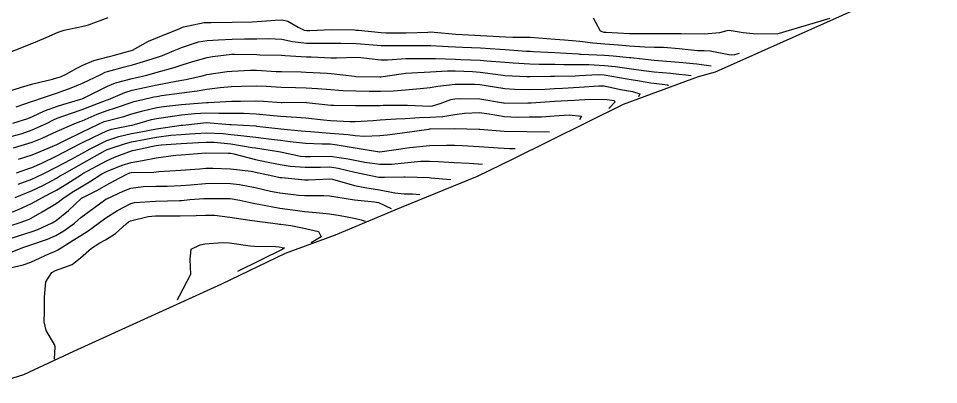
# Model space of a CAD drawing. Header units: metres. Extents: x 307586 to 320046, y 7427249 to 7434250.
# Drawn here: x 315099.5 to 315173.6, y 7431880 to 7431909.6 of the extents above; entities that cross this region are included whole.
import ezdxf

# ---------------------------------------------------------------- set-up
doc = ezdxf.new("R2010")
doc.units = ezdxf.units.M
doc.header["$MEASUREMENT"] = 0
for name, color, linetype in [('Area', 45, 'Continuous'), ('Curvas de Nivel 1m', 11, 'Continuous'), ('Curvas de Nivel 5m', 15, 'Continuous')]:
    doc.layers.add(name, color=color, linetype=linetype)

msp = doc.modelspace()

# ---------------------------------------------------------------- linework, layer by layer
at = {"layer": 'Area'}
msp.add_polyline3d([(315173.626, 7431913.3, 739.32), (315162.867, 7431908.459, 732.758), (315155.64, 7431905.235, 746.996), (315154.259, 7431904.859, 732.934), (315148.224, 7431902.614, 735.508), (315139.342, 7431898.203, 740.27), (315136.464, 7431896.832, 747.318), (315130.343, 7431894.318, 742.807), (315125.051, 7431892.078, 745.877), (315121.017, 7431890.599, 747.187), (315115.887, 7431888.146, 749.239), (315103.973, 7431882.7, 748.139), (315099.955, 7431880.818, 747.906), (315097.416, 7431880.04, 747.596)], dxfattribs=at)
at = {"layer": 'Curvas de Nivel 1m', "flags": 128}
for points, elevation in [([(315098.688, 7431903.673), (315099.781, 7431904.03), (315100.695, 7431904.28), (315102.266, 7431904.654), (315102.7, 7431904.79), (315102.914, 7431904.865), (315103.382, 7431905.073), (315104.229, 7431905.546), (315104.714, 7431905.782), (315105.607, 7431906.159), (315106.725, 7431906.478), (315107.17, 7431906.582), (315108.733, 7431907.01), (315110.017, 7431907.72), (315110.743, 7431908.027), (315112.538, 7431908.751), (315112.752, 7431908.846), (315112.839, 7431908.872), (315113.239, 7431908.955), (315114.478, 7431909.221), (315114.756, 7431909.243), (315115.062, 7431909.241), (315116.756, 7431909.251), (315118.352, 7431909.299), (315118.757, 7431909.321), (315120.206, 7431909.428), (315120.759, 7431909.439), (315121.234, 7431909.339), (315122.07, 7431908.85), (315122.531, 7431908.624), (315122.75, 7431908.587), (315122.999, 7431908.589), (315124.751, 7431908.678), (315126.593, 7431908.634), (315126.751, 7431908.627), (315126.929, 7431908.611), (315128.749, 7431908.422), (315129.116, 7431908.4), (315130.749, 7431908.388), (315132.49, 7431908.464), (315132.75, 7431908.471), (315133.017, 7431908.451), (315134.749, 7431908.294), (315136.278, 7431908.207), (315136.748, 7431908.185), (315137.252, 7431908.161), (315138.747, 7431908.069), (315139.333, 7431908.058), (315140.747, 7431908.054), (315142.079, 7431907.943), (315142.746, 7431907.884), (315143.496, 7431907.842), (315144.744, 7431907.729), (315145.782, 7431907.603), (315146.743, 7431907.513), (315147.845, 7431907.436), (315148.741, 7431907.363), (315149.982, 7431907.276), (315150.74, 7431907.254), (315151.476, 7431907.234), (315152.739, 7431907.126), (315154.214, 7431906.989), (315154.738, 7431906.979), (315155.241, 7431906.956), (315156.735, 7431906.666), (315156.943, 7431906.636), (315157.216, 7431906.666), (315157.603, 7431906.77)], 734), ([(315098.966, 7431906.891), (315099.554, 7431907.122), (315100.393, 7431907.457), (315100.738, 7431907.597), (315101.584, 7431907.94), (315102.747, 7431908.462), (315103.208, 7431908.615), (315104.752, 7431908.93), (315105.186, 7431909.054), (315106.759, 7431909.641)], 733), ([(315145.815, 7431909.611), (315146.369, 7431908.556), (315146.659, 7431908.459), (315146.752, 7431908.447), (315146.859, 7431908.442), (315148.751, 7431908.339), (315148.941, 7431908.338), (315150.751, 7431908.348), (315152.625, 7431908.355), (315152.752, 7431908.346), (315152.892, 7431908.338), (315154.752, 7431908.333), (315156.024, 7431908.441), (315156.604, 7431908.583), (315156.756, 7431908.609), (315157.896, 7431908.419), (315158.684, 7431908.343), (315160.619, 7431908.325), (315164.893, 7431909.59)], 733), ([(315099.081, 7431901.126), (315100.284, 7431901.489), (315100.661, 7431901.651), (315101.644, 7431902.12), (315102.674, 7431902.498), (315103.116, 7431902.636), (315104.571, 7431903.061), (315104.656, 7431903.087), (315104.683, 7431903.099), (315104.763, 7431903.138), (315106.694, 7431904.113), (315107.35, 7431904.37), (315108.7, 7431904.708), (315108.942, 7431904.766), (315109.873, 7431904.998), (315110.515, 7431905.182), (315110.707, 7431905.237), (315112.073, 7431905.609), (315112.716, 7431905.819), (315113.573, 7431906.099), (315114.725, 7431906.416), (315115.161, 7431906.499), (315116.73, 7431906.685), (315116.943, 7431906.694), (315118.729, 7431906.645), (315118.979, 7431906.638), (315120.729, 7431906.594), (315121.013, 7431906.581), (315122.727, 7431906.471), (315123.111, 7431906.453), (315124.726, 7431906.391), (315125.155, 7431906.385), (315126.728, 7431906.436), (315127.096, 7431906.417), (315128.725, 7431906.236), (315129.257, 7431906.233), (315130.726, 7431906.322), (315131.142, 7431906.328), (315132.727, 7431906.332), (315133.118, 7431906.325), (315134.727, 7431906.277), (315135.156, 7431906.264), (315136.726, 7431906.189), (315137.241, 7431906.149), (315138.724, 7431906.036), (315139.379, 7431905.988), (315140.722, 7431905.902), (315141.459, 7431905.882), (315142.722, 7431905.874), (315143.457, 7431905.857), (315144.722, 7431905.838), (315145.454, 7431905.837), (315146.721, 7431905.78), (315147.585, 7431905.677), (315148.718, 7431905.526), (315149.868, 7431905.366), (315150.714, 7431905.265), (315152.065, 7431905.137), (315152.712, 7431905.079), (315153.264, 7431905.027), (315153.713, 7431904.97)], 736), ([(315098.641, 7431899.971), (315099.826, 7431900.299), (315100.648, 7431900.569), (315101.784, 7431901.093), (315102.361, 7431901.381), (315102.659, 7431901.513), (315103.81, 7431901.925), (315104.67, 7431902.229), (315105.273, 7431902.452), (315106.682, 7431902.989), (315106.714, 7431902.998), (315106.788, 7431903.029), (315108.112, 7431903.593), (315108.69, 7431903.768), (315109.695, 7431903.998), (315110.695, 7431904.222), (315112.245, 7431904.513), (315112.699, 7431904.581), (315113.023, 7431904.633), (315114.319, 7431904.944), (315114.62, 7431905.025), (315114.705, 7431905.047), (315116.341, 7431905.283), (315116.709, 7431905.323), (315118.214, 7431905.392), (315118.71, 7431905.386), (315120.297, 7431905.286), (315120.709, 7431905.271), (315122.309, 7431905.246), (315122.709, 7431905.226), (315124.39, 7431905.14), (315124.707, 7431905.112), (315126.593, 7431904.903), (315126.704, 7431904.893), (315128.629, 7431904.846), (315128.704, 7431904.85), (315130.363, 7431905.099), (315130.709, 7431905.137), (315132.204, 7431905.234), (315132.711, 7431905.262), (315134.087, 7431905.332), (315134.712, 7431905.333), (315136.105, 7431905.287), (315136.711, 7431905.235), (315138.354, 7431905.008), (315138.708, 7431904.971), (315140.469, 7431904.87), (315140.707, 7431904.869), (315142.4, 7431904.912), (315142.708, 7431904.919), (315144.353, 7431904.939), (315144.708, 7431904.95), (315146.225, 7431905.043), (315146.71, 7431905.012), (315148.544, 7431904.693), (315148.705, 7431904.663), (315149.539, 7431904.522), (315150.443, 7431904.383), (315151.818, 7431904.196), (315151.823, 7431904.14)], 737), ([(315099.141, 7431899.125), (315100.638, 7431899.579), (315101.459, 7431899.916), (315102.647, 7431900.462), (315104.03, 7431901.066), (315104.474, 7431901.244), (315104.657, 7431901.316), (315105.866, 7431901.841), (315106.669, 7431902.129), (315107.352, 7431902.343), (315108.68, 7431902.817), (315108.829, 7431902.86), (315109.445, 7431903.002), (315110.447, 7431903.231), (315110.686, 7431903.281), (315111.047, 7431903.345), (315112.689, 7431903.551), (315113.916, 7431903.722), (315114.692, 7431903.854), (315115.768, 7431903.998), (315116.695, 7431904.071), (315117.493, 7431904.104), (315118.695, 7431904.124), (315119.483, 7431904.094), (315120.694, 7431904.025), (315121.845, 7431904.003), (315122.694, 7431903.98), (315123.603, 7431903.922), (315124.693, 7431903.827), (315125.645, 7431903.759), (315126.692, 7431903.72), (315127.764, 7431903.707), (315128.692, 7431903.693), (315129.73, 7431903.722), (315130.694, 7431903.819), (315131.882, 7431903.92), (315132.696, 7431903.993), (315133.31, 7431904.101), (315134.698, 7431904.25), (315136.285, 7431904.263), (315136.699, 7431904.241), (315137.198, 7431904.165), (315138.696, 7431903.913), (315139.485, 7431903.852), (315140.695, 7431903.835), (315141.955, 7431903.871), (315142.696, 7431903.918), (315143.342, 7431903.948), (315144.697, 7431904.012), (315146.282, 7431904.139), (315146.699, 7431904.121), (315148.001, 7431903.842), (315148.972, 7431903.666), (315149.561, 7431903.473), (315149.453, 7431903.23)], 738), ([(315099.531, 7431898.213), (315100.628, 7431898.575), (315101.924, 7431899.091), (315102.636, 7431899.405), (315103.279, 7431899.714), (315104.646, 7431900.394), (315105.99, 7431901.04), (315106.444, 7431901.245), (315106.657, 7431901.315), (315108.019, 7431901.66), (315108.666, 7431901.858), (315109.55, 7431902.121), (315110.674, 7431902.376), (315111.203, 7431902.454), (315112.678, 7431902.614), (315112.992, 7431902.643), (315114.681, 7431902.781), (315114.83, 7431902.788), (315116.683, 7431902.89), (315116.702, 7431902.89), (315117.417, 7431902.903), (315118.647, 7431902.927), (315118.683, 7431902.927), (315119.263, 7431902.884), (315120.682, 7431902.779), (315120.773, 7431902.778), (315122.682, 7431902.802), (315122.726, 7431902.796), (315124.679, 7431902.579), (315124.934, 7431902.561), (315126.679, 7431902.551), (315126.915, 7431902.552), (315128.68, 7431902.553), (315128.89, 7431902.557), (315130.68, 7431902.558), (315130.87, 7431902.557), (315132.68, 7431902.5), (315132.882, 7431902.516), (315133.493, 7431902.712), (315134.359, 7431903.031), (315134.687, 7431903.084), (315135.1, 7431903.107), (315136.687, 7431903.082), (315138.582, 7431902.753), (315138.684, 7431902.74), (315140.565, 7431902.751), (315140.684, 7431902.748), (315140.813, 7431902.757), (315142.686, 7431902.898), (315144.293, 7431902.977), (315144.687, 7431902.998), (315145.141, 7431903.027), (315146.688, 7431903.056), (315147.14, 7431902.998), (315147.473, 7431902.935), (315147.573, 7431902.836), (315147.083, 7431902.31)], 739), ([(315099.516, 7431896.204), (315100.605, 7431896.6), (315100.956, 7431896.756), (315101.624, 7431897.095), (315102.618, 7431897.602), (315103.752, 7431898.197), (315104.629, 7431898.676), (315105.305, 7431899.05), (315106.64, 7431899.71), (315107.612, 7431900.051), (315108.646, 7431900.28), (315109.251, 7431900.4), (315110.65, 7431900.666), (315112.639, 7431900.946), (315112.761, 7431900.959), (315114.446, 7431901.152), (315114.656, 7431901.159), (315116.562, 7431901.004), (315116.654, 7431901), (315118.643, 7431900.9), (315118.726, 7431900.889), (315120.651, 7431900.655), (315122.3, 7431900.496), (315122.649, 7431900.469), (315123.043, 7431900.442), (315124.648, 7431900.324), (315126.06, 7431900.212), (315126.646, 7431900.134), (315127.369, 7431900.06), (315128.646, 7431900.124), (315129.222, 7431900.19), (315130.649, 7431900.37), (315132.578, 7431900.647), (315132.652, 7431900.653), (315132.714, 7431900.658), (315134.653, 7431900.7), (315136.625, 7431900.642), (315136.653, 7431900.641), (315136.685, 7431900.638), (315138.651, 7431900.469), (315140.467, 7431900.447), (315142.293, 7431900.43)], 741), ([(315099.274, 7431895.123), (315100.195, 7431895.508), (315100.591, 7431895.673), (315101.562, 7431896.133), (315102.607, 7431896.685), (315102.854, 7431896.833), (315103.257, 7431897.074), (315104.621, 7431897.843), (315106.51, 7431898.911), (315106.632, 7431898.974), (315106.669, 7431898.993), (315106.772, 7431899.029), (315108.166, 7431899.487), (315108.639, 7431899.602), (315109.801, 7431899.838), (315110.643, 7431899.994), (315111.819, 7431900.146), (315112.645, 7431900.208), (315113.338, 7431900.261), (315114.647, 7431900.326), (315116.01, 7431900.283), (315116.646, 7431900.217), (315117.431, 7431900.116), (315118.644, 7431899.986), (315119.662, 7431899.861), (315120.642, 7431899.739), (315121.418, 7431899.636), (315122.639, 7431899.495), (315124.003, 7431899.462), (315124.639, 7431899.446), (315125.206, 7431899.379), (315126.636, 7431899.138), (315128.604, 7431898.8), (315128.633, 7431898.795), (315130.336, 7431899.053), (315130.636, 7431899.094), (315131.043, 7431899.15), (315132.639, 7431899.309), (315133.993, 7431899.353), (315134.639, 7431899.349), (315135.277, 7431899.328), (315136.639, 7431899.232), (315138.174, 7431899.118), (315138.637, 7431899.091), (315139.077, 7431899.086), (315139.523, 7431899.08)], 742), ([(315098.569, 7431893.774), (315099.546, 7431894.148), (315100.578, 7431894.643), (315101.41, 7431895.098), (315102.177, 7431895.498), (315102.593, 7431895.725), (315103.432, 7431896.24), (315104.612, 7431896.985), (315104.657, 7431897.015), (315104.733, 7431897.058), (315106.623, 7431898.074), (315107.28, 7431898.37), (315108.632, 7431898.878), (315108.731, 7431898.91), (315109.121, 7431899.005), (315110.356, 7431899.273), (315110.636, 7431899.325), (315111.021, 7431899.369), (315112.638, 7431899.47), (315114.022, 7431899.563), (315114.639, 7431899.587), (315115.285, 7431899.575), (315116.638, 7431899.447), (315118.364, 7431899.164), (315118.635, 7431899.117), (315120.304, 7431898.873), (315120.632, 7431898.81), (315122.254, 7431898.47), (315122.629, 7431898.432), (315123.024, 7431898.441), (315124.629, 7431898.452), (315126.085, 7431898.256), (315126.626, 7431898.136), (315127.428, 7431897.979), (315128.623, 7431897.823), (315129.565, 7431897.819), (315130.625, 7431897.92), (315131.943, 7431898.047), (315132.626, 7431898.05), (315133.323, 7431898.016), (315134.625, 7431897.955), (315135.825, 7431897.882), (315136.903, 7431897.81)], 743), ([(315098.841, 7431892.845), (315099.685, 7431893.119), (315100.336, 7431893.341), (315100.566, 7431893.451), (315101.436, 7431893.961), (315102.579, 7431894.641), (315102.832, 7431894.826), (315103.144, 7431895.074), (315104.009, 7431895.648), (315104.597, 7431895.994), (315105.269, 7431896.384), (315106.261, 7431897.035), (315106.615, 7431897.229), (315107.894, 7431897.744), (315108.622, 7431897.943), (315109.525, 7431898.1), (315110.626, 7431898.311), (315112.203, 7431898.54), (315112.629, 7431898.572), (315112.981, 7431898.605), (315114.631, 7431898.717), (315116.428, 7431898.71), (315116.631, 7431898.697), (315116.884, 7431898.654), (315118.626, 7431898.19), (315119.514, 7431897.991), (315120.622, 7431897.782), (315121.411, 7431897.649), (315122.62, 7431897.561), (315123.866, 7431897.582), (315124.621, 7431897.585), (315125.291, 7431897.482), (315126.617, 7431897.163), (315128.554, 7431896.771), (315128.613, 7431896.761), (315129.013, 7431896.766), (315130.569, 7431896.795), (315130.613, 7431896.795), (315130.664, 7431896.8), (315132.613, 7431896.73), (315132.77, 7431896.718), (315134.363, 7431896.58)], 744), ([(315098.948, 7431890.706), (315099.97, 7431891.116), (315100.378, 7431891.269), (315100.536, 7431891.318), (315101.866, 7431891.768), (315102.548, 7431892.06), (315103.189, 7431892.438), (315104.041, 7431893.065), (315104.324, 7431893.304), (315104.567, 7431893.503), (315106.461, 7431894.911), (315106.583, 7431894.998), (315106.601, 7431895.011), (315106.641, 7431895.029), (315107.971, 7431895.637), (315108.596, 7431895.87), (315109.578, 7431896.02), (315110.599, 7431896.038), (315111.522, 7431896.053), (315112.6, 7431896.094), (315113.395, 7431896.158), (315114.602, 7431896.243), (315115.262, 7431896.272), (315116.603, 7431896.246), (315117.341, 7431896.163), (315118.598, 7431895.921), (315119.831, 7431895.641), (315120.592, 7431895.493), (315122.112, 7431895.325), (315122.59, 7431895.298), (315124.126, 7431895.289), (315124.589, 7431895.259), (315126.422, 7431894.955), (315126.585, 7431894.932), (315128.215, 7431894.774), (315128.523, 7431894.712), (315129.553, 7431894.25)], 746), ([(315098.515, 7431889.376), (315099.93, 7431889.705), (315100.521, 7431889.913), (315102.045, 7431890.604), (315102.53, 7431890.8), (315102.715, 7431890.894), (315102.988, 7431891.075), (315103.935, 7431891.673), (315104.548, 7431892.053), (315105.159, 7431892.446), (315105.947, 7431893.039), (315106.568, 7431893.496), (315107.515, 7431894.079), (315108.579, 7431894.63), (315108.875, 7431894.712), (315110.581, 7431894.838), (315112.504, 7431894.883), (315112.582, 7431894.887), (315112.655, 7431894.886), (315113.347, 7431894.952), (315114.475, 7431895.05), (315114.585, 7431895.056), (315116.44, 7431895.058), (315116.585, 7431895.047), (315117.349, 7431894.902), (315118.58, 7431894.646), (315118.885, 7431894.582), (315120.577, 7431894.255), (315121.817, 7431894.093), (315122.575, 7431894.003), (315123.499, 7431893.905), (315124.573, 7431893.819), (315125.445, 7431893.681), (315126.57, 7431893.455), (315127.12, 7431893.336), (315127.443, 7431893.22)], 747), ([(315102.433, 7431882.09), (315102.498, 7431883.079), (315102.445, 7431883.27), (315101.778, 7431884.412), (315101.619, 7431885.093), (315101.633, 7431885.935), (315101.627, 7431887.093), (315101.732, 7431888.318), (315102.225, 7431889.084), (315102.514, 7431889.231), (315103.849, 7431889.737), (315104.525, 7431890.257), (315105.407, 7431891.047), (315106.094, 7431891.482), (315106.543, 7431891.724), (315107.361, 7431892.212), (315108.201, 7431893.014), (315108.405, 7431893.172), (315108.565, 7431893.243), (315109.983, 7431893.582), (315110.57, 7431893.651), (315111.249, 7431893.659), (315112.57, 7431893.639), (315113.849, 7431893.669), (315114.571, 7431893.703), (315115.331, 7431893.689), (315116.569, 7431893.539), (315118.166, 7431893.295), (315118.566, 7431893.236), (315120.432, 7431893.004), (315120.564, 7431892.983), (315120.665, 7431892.97), (315121.477, 7431892.856), (315122.411, 7431892.693), (315123.691, 7431892.398), (315123.921, 7431891.949), (315123.113, 7431891.46)], 748), ([(315112.333, 7431886.88), (315112.357, 7431886.962), (315112.495, 7431887.204), (315113.414, 7431888.951), (315113.353, 7431890.123), (315113.452, 7431890.951), (315114.168, 7431891.314), (315114.54, 7431891.391), (315115.958, 7431891.502), (315116.541, 7431891.46), (315118.196, 7431891.235), (315118.538, 7431891.21), (315120.234, 7431891.177), (315120.537, 7431891.151), (315120.776, 7431891.106), (315120.946, 7431891.07), (315120.826, 7431890.963), (315117.163, 7431889.16)], 749)]:
    msp.add_lwpolyline(points, dxfattribs=dict(at, elevation=elevation))
at = {"layer": 'Curvas de Nivel 5m', "flags": 128}
for points, elevation in [([(315099.366, 7431902.429), (315100.68, 7431902.882), (315100.848, 7431902.939), (315101.315, 7431903.101), (315102.688, 7431903.57), (315103.79, 7431903.97), (315104.696, 7431904.332), (315106.163, 7431905.038), (315106.517, 7431905.221), (315106.707, 7431905.287), (315108.081, 7431905.648), (315108.715, 7431905.827), (315109.619, 7431906.101), (315110.725, 7431906.444), (315111.131, 7431906.58), (315112.087, 7431906.97), (315112.736, 7431907.243), (315114.023, 7431907.664), (315114.741, 7431907.781), (315115.651, 7431907.835), (315116.743, 7431907.885), (315117.731, 7431907.912), (315118.743, 7431907.918), (315119.682, 7431907.942), (315120.743, 7431907.882), (315121.6, 7431907.716), (315122.74, 7431907.57), (315124.009, 7431907.558), (315124.74, 7431907.571), (315125.508, 7431907.576), (315126.74, 7431907.543), (315128.088, 7431907.428), (315128.739, 7431907.38), (315130.12, 7431907.375), (315130.739, 7431907.383), (315131.393, 7431907.393), (315132.74, 7431907.381), (315134.134, 7431907.311), (315134.739, 7431907.264), (315135.284, 7431907.237), (315136.738, 7431907.179), (315138.295, 7431907.096), (315138.737, 7431907.067), (315140.439, 7431906.93), (315140.736, 7431906.916), (315141.011, 7431906.901), (315142.735, 7431906.816), (315144.609, 7431906.706), (315144.734, 7431906.693), (315144.842, 7431906.686), (315146.733, 7431906.591), (315147.419, 7431906.543), (315148.731, 7431906.418), (315148.855, 7431906.405), (315150.728, 7431906.21), (315151.054, 7431906.179), (315152.726, 7431906.03), (315154.155, 7431905.896), (315155.323, 7431905.75)], 735), ([(315099.388, 7431897.122), (315100.291, 7431897.439), (315100.617, 7431897.556), (315101.42, 7431897.897), (315102.627, 7431898.485), (315103.751, 7431899.069), (315104.638, 7431899.522), (315105.59, 7431899.993), (315106.648, 7431900.509), (315107.037, 7431900.639), (315108.652, 7431900.95), (315108.702, 7431900.96), (315108.89, 7431901.008), (315110.247, 7431901.406), (315110.661, 7431901.5), (315111.94, 7431901.694), (315112.665, 7431901.782), (315113.723, 7431901.894), (315114.668, 7431901.94), (315115.665, 7431901.928), (315116.668, 7431901.921), (315117.655, 7431901.913), (315118.668, 7431901.866), (315119.791, 7431901.754), (315120.665, 7431901.67), (315121.915, 7431901.601), (315122.664, 7431901.554), (315124.096, 7431901.391), (315124.661, 7431901.335), (315126.212, 7431901.244), (315126.66, 7431901.253), (315128.091, 7431901.346), (315128.662, 7431901.383), (315129.959, 7431901.462), (315130.664, 7431901.506), (315131.818, 7431901.58), (315132.666, 7431901.597), (315133.71, 7431901.667), (315134.67, 7431901.822), (315135.448, 7431901.912), (315136.672, 7431901.971), (315137.45, 7431901.884), (315138.668, 7431901.663), (315139.692, 7431901.615), (315140.668, 7431901.623), (315141.643, 7431901.64), (315142.669, 7431901.702), (315143.867, 7431901.785), (315144.885, 7431901.68), (315144.713, 7431901.4)], 740), ([(315098.542, 7431891.714), (315099.61, 7431892.056), (315100.552, 7431892.359), (315101.098, 7431892.558), (315102.26, 7431893.085), (315102.565, 7431893.271), (315103.56, 7431894.083), (315104.583, 7431895.043), (315104.614, 7431895.06), (315105.91, 7431895.723), (315106.599, 7431896.118), (315107.184, 7431896.445), (315108.275, 7431897.013), (315108.508, 7431897.117), (315108.614, 7431897.14), (315110.435, 7431897.172), (315110.615, 7431897.193), (315110.848, 7431897.22), (315112.617, 7431897.325), (315114.114, 7431897.449), (315114.618, 7431897.484), (315115.179, 7431897.492), (315116.618, 7431897.449), (315118.266, 7431897.243), (315118.616, 7431897.175), (315120.018, 7431896.876), (315120.611, 7431896.751), (315120.751, 7431896.728), (315122.609, 7431896.552), (315122.899, 7431896.547), (315124.61, 7431896.635), (315124.82, 7431896.606), (315126.603, 7431896.104), (315127.44, 7431895.942), (315128.597, 7431895.735), (315129.855, 7431895.496), (315130.593, 7431895.434), (315131.265, 7431895.412), (315131.863, 7431895.37)], 745)]:
    msp.add_lwpolyline(points, dxfattribs=dict(at, elevation=elevation))

doc.saveas('drawing.dxf')
